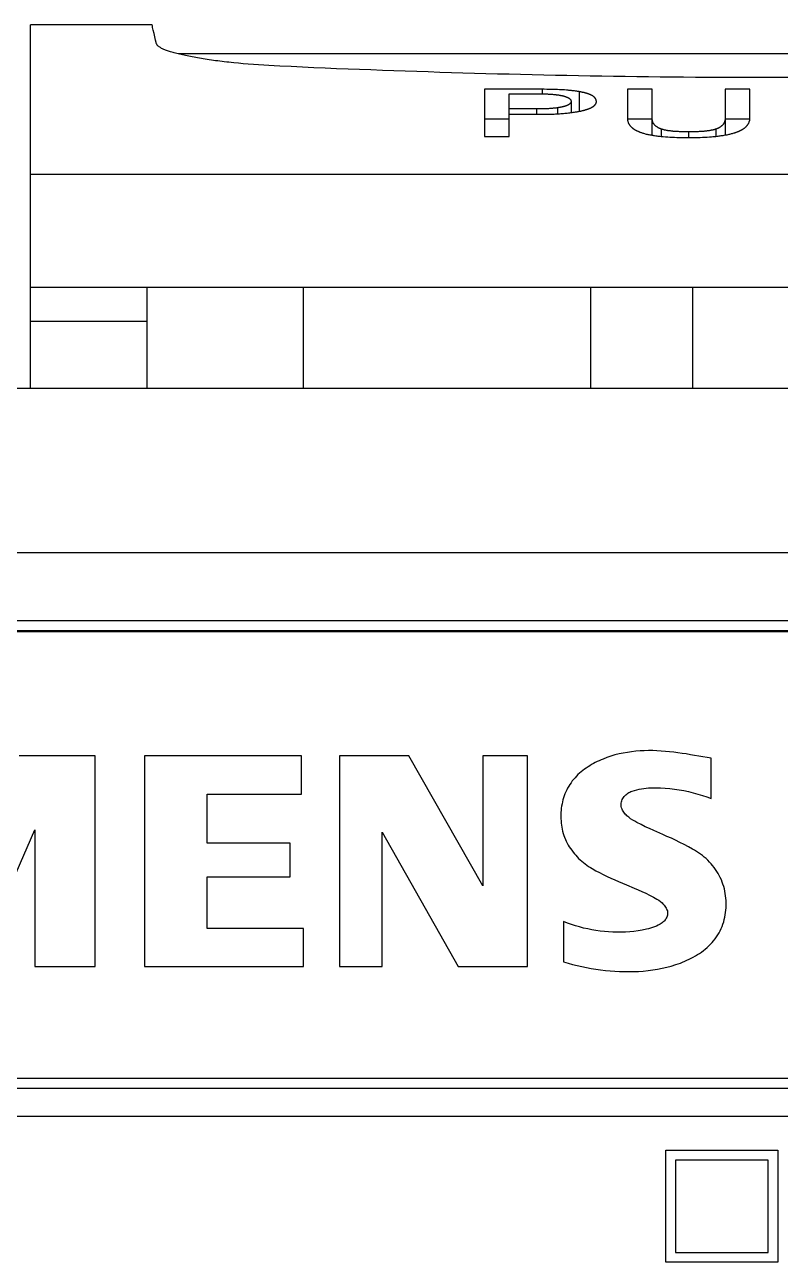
# Model space of a CAD drawing. Header units: millimetres. Extents: x 6750 to 121550, y -28210 to 66060.
# Drawn here: x 34026.5 to 34096.2, y 58075.8 to 58190 of the extents above; entities that cross this region are included whole.
import ezdxf

# ---------------------------------------------------------------- set-up
doc = ezdxf.new("R2010")
doc.units = ezdxf.units.MM
doc.layers.add('10000_FRONT', color=7, linetype='Continuous')
doc.layers.add('10500_FRONT_LABELING', color=7, linetype='Continuous')
doc.layers.add('DN.1. NET LIEN MANH', color=7, linetype='Continuous', lineweight=40)

# ---------------------------------------------------------------- blocks, each defined once
blk = doc.blocks.new('A$C0C6D7916')
at = {"layer": '10000_FRONT', "linetype": 'Continuous'}
for p, q in [((-32, 113.9), (-32, 117.637)), ((-30.751, 117.637), (-32, 117.637)), ((-30.748, 117.625), (-30.75, 117.633)), ((-30.745, 117.609), (-30.748, 117.625)), ((-30.738, 117.58), (-30.745, 117.609)), ((-30.731, 117.549), (-30.738, 117.58)), ((-30.722, 117.514), (-30.731, 117.549)), ((-30.714, 117.479), (-30.722, 117.514)), ((-30.704, 117.44), (-30.714, 117.479)), ((-18.52, 117.337), (-30.48, 117.337)), ((-17, 116.1), (-32, 116.1)), ((-17, 114.938), (-32, 114.938)), ((-30.8, 113.9), (-30.8, 114.938)), ((-29.2, 114.938), (-29.2, 113.9)), ((-26.25, 114.938), (-26.25, 113.9)), ((-25.2, 113.9), (-25.2, 114.938)), ((-32, 114.592), (-30.8, 114.592)), ((0, 113.9), (-42, 113.9)), ((-7, 112.214), (-42, 112.214)), ((-23.45, 111.514), (-40.95, 111.514)), ((-40.85, 111.414), (-23.55, 111.414)), ((-23.55, 111.4), (-40.85, 111.4)), ((-23.55, 106.814), (-40.85, 106.814)), ((-40.95, 106.714), (-23.45, 106.714)), ((-7, 106.423), (-42, 106.423)), ((-25.475, 104.925), (-25.475, 106.075)), ((-25.475, 106.075), (-24.325, 106.075)), ((-24.325, 106.075), (-24.325, 104.925)), ((-25.375, 105.975), (-25.375, 105.025)), ((-24.425, 105.975), (-25.375, 105.975)), ((-24.425, 105.025), (-24.425, 105.975)), ((-25.375, 105.025), (-24.425, 105.025)), ((-24.325, 104.925), (-25.475, 104.925))]:
    blk.add_line(p, q, dxfattribs=at)
for points in [[(-30.751, 117.636), (-30.751, 117.637), (-30.751, 117.637), (-30.751, 117.637), (-30.751, 117.637), (-30.751, 117.637)], [(-30.75, 117.633), (-30.751, 117.636), (-30.751, 117.636)], [(-29.44, 117.212), (-29.496, 117.214), (-29.551, 117.217), (-29.605, 117.221), (-29.659, 117.224), (-29.711, 117.228), (-29.763, 117.232), (-29.814, 117.237), (-29.864, 117.241), (-29.913, 117.246), (-29.938, 117.249), (-29.962, 117.252), (-29.985, 117.254), (-30.009, 117.257), (-30.032, 117.26), (-30.055, 117.263), (-30.077, 117.265), (-30.099, 117.268), (-30.121, 117.271), (-30.142, 117.274), (-30.164, 117.277), (-30.184, 117.28), (-30.205, 117.283), (-30.225, 117.287), (-30.245, 117.29), (-30.264, 117.293), (-30.283, 117.296), (-30.302, 117.3), (-30.32, 117.303), (-30.338, 117.306), (-30.356, 117.31), (-30.373, 117.313), (-30.39, 117.317), (-30.407, 117.32), (-30.423, 117.324), (-30.438, 117.327), (-30.453, 117.331), (-30.468, 117.334), (-30.482, 117.338), (-30.496, 117.341), (-30.51, 117.345), (-30.523, 117.348), (-30.536, 117.352), (-30.548, 117.355), (-30.56, 117.359), (-30.571, 117.363), (-30.582, 117.366), (-30.592, 117.37), (-30.602, 117.373), (-30.612, 117.377), (-30.621, 117.381), (-30.63, 117.384), (-30.638, 117.388), (-30.645, 117.391), (-30.653, 117.395), (-30.66, 117.399), (-30.666, 117.402), (-30.672, 117.406), (-30.677, 117.409), (-30.682, 117.413), (-30.687, 117.416), (-30.691, 117.42), (-30.694, 117.423), (-30.697, 117.427), (-30.7, 117.43), (-30.702, 117.433), (-30.703, 117.437), (-30.704, 117.44)], [(-24.208, 117.095), (-24.328, 117.095), (-24.449, 117.095), (-24.57, 117.095), (-24.691, 117.095), (-24.812, 117.095), (-24.932, 117.096), (-25.053, 117.096), (-25.173, 117.097), (-25.293, 117.098), (-25.414, 117.099), (-25.534, 117.1), (-25.654, 117.102), (-25.774, 117.103), (-25.894, 117.105), (-26.013, 117.106), (-26.133, 117.108), (-26.252, 117.11), (-26.372, 117.112), (-26.491, 117.115), (-26.61, 117.117), (-26.729, 117.119), (-26.848, 117.122), (-26.967, 117.125), (-27.086, 117.128), (-27.205, 117.131), (-27.323, 117.134), (-27.442, 117.137), (-27.56, 117.141), (-27.678, 117.144), (-27.797, 117.148), (-27.915, 117.152), (-28.033, 117.156), (-28.151, 117.16), (-28.268, 117.164), (-28.386, 117.168), (-28.504, 117.173), (-28.621, 117.177), (-28.738, 117.182), (-28.856, 117.186), (-28.973, 117.191), (-29.09, 117.196), (-29.207, 117.201), (-29.323, 117.207), (-29.44, 117.212)]]:
    blk.add_lwpolyline(points, dxfattribs=at)
at = {"layer": '10500_FRONT_LABELING', "linetype": 'Continuous'}
for p, q in [((-27.337, 116.974), (-27.337, 116.489)), ((-26.726, 116.974), (-27.337, 116.974)), ((-26.745, 116.974), (-26.745, 116.926)), ((-26.698, 116.973), (-26.726, 116.974)), ((-26.679, 116.973), (-26.698, 116.973)), ((-26.661, 116.973), (-26.679, 116.973)), ((-26.642, 116.972), (-26.661, 116.973)), ((-26.624, 116.972), (-26.642, 116.972)), ((-26.605, 116.971), (-26.624, 116.972)), ((-26.587, 116.971), (-26.605, 116.971)), ((-26.568, 116.97), (-26.587, 116.971)), ((-26.55, 116.969), (-26.568, 116.97)), ((-26.532, 116.968), (-26.55, 116.969)), ((-26.515, 116.967), (-26.532, 116.968)), ((-26.497, 116.965), (-26.515, 116.967)), ((-25.871, 116.974), (-25.871, 116.681)), ((-25.616, 116.974), (-25.871, 116.974)), ((-25.616, 116.503), (-25.616, 116.974)), ((-24.867, 116.974), (-24.867, 116.504)), ((-24.612, 116.974), (-24.867, 116.974)), ((-24.612, 116.681), (-24.612, 116.974)), ((-27.083, 116.489), (-27.083, 116.926)), ((-26.449, 116.851), (-26.449, 116.735)), ((-26.367, 116.95), (-26.367, 116.748)), ((-26.803, 116.772), (-27.083, 116.772)), ((-27.083, 116.718), (-26.748, 116.718)), ((-26.803, 116.772), (-26.803, 116.718)), ((-26.786, 116.772), (-26.803, 116.772)), ((-26.77, 116.772), (-26.786, 116.772)), ((-26.753, 116.772), (-26.77, 116.772)), ((-26.737, 116.773), (-26.753, 116.772)), ((-26.748, 116.718), (-26.72, 116.718)), ((-26.72, 116.773), (-26.737, 116.773)), ((-26.587, 116.784), (-26.587, 116.722)), ((-27.083, 116.667), (-27.337, 116.667)), ((-25.616, 116.667), (-25.871, 116.667)), ((-24.612, 116.667), (-24.867, 116.667)), ((-27.337, 116.489), (-27.083, 116.489)), ((-25.523, 116.566), (-25.523, 116.49)), ((-25.335, 116.538), (-25.347, 116.539)), ((-25.323, 116.538), (-25.335, 116.538)), ((-25.31, 116.537), (-25.323, 116.538)), ((-25.298, 116.537), (-25.31, 116.537)), ((-25.286, 116.537), (-25.298, 116.537)), ((-25.274, 116.537), (-25.286, 116.537)), ((-25.261, 116.536), (-25.274, 116.537)), ((-25.249, 116.536), (-25.261, 116.536)), ((-25.231, 116.536), (-25.249, 116.536)), ((-25.243, 116.536), (-25.243, 116.478)), ((-25.218, 116.536), (-25.231, 116.536)), ((-25.206, 116.537), (-25.218, 116.536)), ((-25.194, 116.537), (-25.206, 116.537)), ((-25.182, 116.537), (-25.194, 116.537)), ((-25.17, 116.537), (-25.182, 116.537)), ((-25.157, 116.538), (-25.17, 116.537)), ((-25.145, 116.538), (-25.157, 116.538)), ((-25.133, 116.539), (-25.145, 116.538)), ((-25.121, 116.54), (-25.133, 116.539)), ((-25.109, 116.54), (-25.121, 116.54)), ((-24.961, 116.565), (-24.961, 116.491)), ((-31.334, 110.126), (-32.116, 110.126)), ((-31.334, 107.964), (-31.334, 110.126)), ((-30.828, 110.126), (-30.828, 107.964)), ((-29.218, 110.126), (-30.828, 110.126)), ((-29.218, 109.735), (-29.218, 110.126)), ((-28.827, 110.126), (-28.827, 107.964)), ((-28.114, 110.126), (-28.827, 110.126)), ((-27.355, 108.792), (-28.114, 110.126)), ((-27.355, 110.126), (-27.355, 108.792)), ((-26.895, 110.126), (-27.355, 110.126)), ((-26.895, 107.964), (-26.895, 110.126)), ((-25.009, 110.103), (-25.137, 110.125)), ((-25.009, 109.689), (-25.009, 110.103)), ((-30.184, 109.229), (-30.184, 109.735)), ((-30.184, 109.735), (-29.218, 109.735)), ((-32.576, 107.941), (-31.955, 109.367)), ((-31.955, 109.367), (-31.955, 107.964)), ((-28.39, 107.964), (-28.39, 109.344)), ((-28.39, 109.344), (-27.608, 107.964)), ((-29.333, 109.229), (-30.184, 109.229)), ((-29.333, 108.884), (-29.333, 109.229)), ((-30.184, 108.355), (-30.184, 108.884)), ((-30.184, 108.884), (-29.333, 108.884)), ((-29.195, 108.355), (-30.184, 108.355)), ((-29.195, 107.964), (-29.195, 108.355)), ((-26.527, 108.424), (-26.527, 108.01)), ((-31.955, 107.964), (-31.334, 107.964)), ((-30.828, 107.964), (-29.195, 107.964)), ((-28.827, 107.964), (-28.39, 107.964)), ((-27.608, 107.964), (-26.895, 107.964))]:
    blk.add_line(p, q, dxfattribs=at)
for points in [[(-26.367, 116.95), (-26.374, 116.951), (-26.382, 116.953), (-26.389, 116.954), (-26.397, 116.955), (-26.405, 116.956), (-26.413, 116.957), (-26.421, 116.958), (-26.429, 116.959), (-26.437, 116.96), (-26.445, 116.961), (-26.454, 116.962), (-26.462, 116.962), (-26.471, 116.963), (-26.48, 116.964), (-26.497, 116.965)], [(-27.083, 116.926), (-26.724, 116.926), (-26.718, 116.926), (-26.711, 116.926), (-26.704, 116.926), (-26.697, 116.926), (-26.69, 116.926), (-26.684, 116.925), (-26.677, 116.925), (-26.67, 116.925), (-26.664, 116.925), (-26.657, 116.924), (-26.65, 116.924), (-26.644, 116.923), (-26.638, 116.923), (-26.631, 116.922), (-26.625, 116.922), (-26.619, 116.921), (-26.613, 116.92), (-26.607, 116.92), (-26.601, 116.919), (-26.595, 116.918), (-26.589, 116.918), (-26.583, 116.917), (-26.578, 116.916), (-26.572, 116.915), (-26.567, 116.914), (-26.562, 116.913), (-26.557, 116.912), (-26.552, 116.911), (-26.547, 116.91), (-26.542, 116.909), (-26.537, 116.908), (-26.532, 116.907), (-26.528, 116.906), (-26.523, 116.905)], [(-26.449, 116.851), (-26.449, 116.849), (-26.449, 116.848), (-26.449, 116.846), (-26.45, 116.844), (-26.45, 116.842), (-26.451, 116.841), (-26.452, 116.839), (-26.452, 116.838), (-26.452, 116.837), (-26.453, 116.836), (-26.453, 116.835), (-26.454, 116.835), (-26.454, 116.834), (-26.455, 116.833), (-26.456, 116.832), (-26.456, 116.831), (-26.457, 116.83), (-26.458, 116.829), (-26.458, 116.829), (-26.459, 116.828), (-26.46, 116.827), (-26.461, 116.826), (-26.462, 116.825), (-26.463, 116.824), (-26.464, 116.823), (-26.465, 116.823), (-26.466, 116.822), (-26.467, 116.821), (-26.468, 116.82), (-26.469, 116.819), (-26.47, 116.818), (-26.472, 116.818), (-26.473, 116.817), (-26.474, 116.816), (-26.476, 116.815), (-26.477, 116.814), (-26.479, 116.813), (-26.48, 116.813), (-26.482, 116.812), (-26.483, 116.811), (-26.485, 116.81), (-26.487, 116.809), (-26.489, 116.809), (-26.49, 116.808), (-26.492, 116.807), (-26.494, 116.806), (-26.496, 116.806), (-26.498, 116.805), (-26.5, 116.804), (-26.502, 116.803), (-26.504, 116.803), (-26.507, 116.802), (-26.509, 116.801), (-26.511, 116.8), (-26.513, 116.8), (-26.516, 116.799), (-26.518, 116.798), (-26.521, 116.798), (-26.523, 116.797), (-26.526, 116.796), (-26.528, 116.796), (-26.531, 116.795), (-26.533, 116.794), (-26.536, 116.794), (-26.539, 116.793), (-26.542, 116.792), (-26.544, 116.792), (-26.547, 116.791), (-26.55, 116.791), (-26.553, 116.79), (-26.556, 116.789), (-26.559, 116.789), (-26.562, 116.788), (-26.565, 116.788), (-26.568, 116.787), (-26.571, 116.787), (-26.574, 116.786), (-26.577, 116.786), (-26.581, 116.785), (-26.584, 116.785), (-26.587, 116.784)], [(-26.523, 116.905), (-26.522, 116.904), (-26.52, 116.904), (-26.518, 116.903), (-26.517, 116.903), (-26.515, 116.902), (-26.513, 116.902), (-26.512, 116.901), (-26.51, 116.901), (-26.509, 116.9), (-26.507, 116.9), (-26.506, 116.899), (-26.504, 116.899), (-26.503, 116.898), (-26.501, 116.898), (-26.5, 116.898), (-26.499, 116.897), (-26.497, 116.897), (-26.496, 116.896), (-26.495, 116.895), (-26.493, 116.895), (-26.492, 116.894), (-26.491, 116.894), (-26.49, 116.893), (-26.488, 116.893), (-26.487, 116.892), (-26.486, 116.892), (-26.485, 116.891), (-26.484, 116.891), (-26.483, 116.89), (-26.482, 116.89), (-26.481, 116.889), (-26.479, 116.889), (-26.478, 116.888), (-26.477, 116.888), (-26.476, 116.887), (-26.476, 116.886), (-26.475, 116.886), (-26.474, 116.885), (-26.473, 116.885), (-26.472, 116.884), (-26.471, 116.884), (-26.47, 116.883), (-26.469, 116.883), (-26.468, 116.882), (-26.468, 116.881), (-26.467, 116.881), (-26.465, 116.88), (-26.464, 116.879), (-26.463, 116.877), (-26.461, 116.876), (-26.46, 116.875), (-26.459, 116.874), (-26.458, 116.873), (-26.457, 116.872), (-26.456, 116.87), (-26.455, 116.869), (-26.454, 116.868), (-26.454, 116.867), (-26.453, 116.866), (-26.452, 116.864), (-26.452, 116.863), (-26.451, 116.862), (-26.451, 116.861), (-26.45, 116.86), (-26.45, 116.858), (-26.45, 116.857), (-26.449, 116.856), (-26.449, 116.855), (-26.449, 116.854), (-26.449, 116.852), (-26.449, 116.851)], [(-26.391, 116.744), (-26.386, 116.744), (-26.381, 116.745), (-26.377, 116.746), (-26.372, 116.747), (-26.367, 116.748), (-26.363, 116.749), (-26.359, 116.75), (-26.354, 116.751), (-26.35, 116.751), (-26.346, 116.752), (-26.341, 116.753), (-26.337, 116.754), (-26.333, 116.755), (-26.329, 116.756), (-26.325, 116.757), (-26.321, 116.758), (-26.317, 116.759), (-26.313, 116.76), (-26.309, 116.761), (-26.306, 116.762), (-26.302, 116.764), (-26.298, 116.765), (-26.295, 116.766), (-26.291, 116.767), (-26.288, 116.768), (-26.284, 116.769), (-26.281, 116.77), (-26.278, 116.771), (-26.275, 116.772), (-26.271, 116.774), (-26.268, 116.775), (-26.265, 116.776), (-26.262, 116.777), (-26.259, 116.778), (-26.257, 116.779), (-26.254, 116.781), (-26.251, 116.782), (-26.248, 116.783), (-26.246, 116.784), (-26.243, 116.785), (-26.241, 116.787), (-26.238, 116.788), (-26.236, 116.789), (-26.234, 116.79), (-26.232, 116.792), (-26.23, 116.793), (-26.227, 116.794), (-26.225, 116.795), (-26.224, 116.797), (-26.222, 116.798), (-26.22, 116.799), (-26.218, 116.801), (-26.216, 116.802), (-26.215, 116.803), (-26.213, 116.804), (-26.212, 116.806), (-26.21, 116.807), (-26.209, 116.808), (-26.207, 116.81), (-26.206, 116.811), (-26.205, 116.812), (-26.204, 116.814), (-26.202, 116.815), (-26.201, 116.816), (-26.2, 116.817), (-26.199, 116.819), (-26.198, 116.82), (-26.197, 116.821), (-26.197, 116.823), (-26.196, 116.824), (-26.195, 116.825), (-26.194, 116.827), (-26.194, 116.828), (-26.193, 116.829), (-26.192, 116.831), (-26.192, 116.832), (-26.191, 116.835), (-26.19, 116.837), (-26.19, 116.84), (-26.189, 116.843), (-26.189, 116.845), (-26.189, 116.848)], [(-26.189, 116.848), (-26.189, 116.851), (-26.189, 116.853), (-26.19, 116.856), (-26.19, 116.859), (-26.191, 116.861), (-26.191, 116.864), (-26.192, 116.867), (-26.193, 116.869), (-26.194, 116.872), (-26.196, 116.874), (-26.196, 116.876), (-26.197, 116.877), (-26.198, 116.878), (-26.199, 116.88), (-26.2, 116.881), (-26.2, 116.882), (-26.201, 116.883), (-26.202, 116.885), (-26.204, 116.886), (-26.205, 116.887), (-26.206, 116.889), (-26.207, 116.89), (-26.208, 116.891), (-26.21, 116.892), (-26.211, 116.894), (-26.212, 116.895), (-26.214, 116.896), (-26.215, 116.897), (-26.217, 116.899), (-26.218, 116.9), (-26.22, 116.901), (-26.222, 116.902), (-26.223, 116.903), (-26.225, 116.905), (-26.227, 116.906), (-26.229, 116.907), (-26.231, 116.908), (-26.233, 116.909), (-26.235, 116.911), (-26.237, 116.912), (-26.24, 116.913), (-26.242, 116.914), (-26.244, 116.915), (-26.247, 116.916), (-26.249, 116.918), (-26.252, 116.919), (-26.254, 116.92), (-26.257, 116.921), (-26.26, 116.922), (-26.262, 116.923), (-26.265, 116.924), (-26.268, 116.925), (-26.271, 116.926), (-26.274, 116.928), (-26.277, 116.929), (-26.281, 116.93), (-26.284, 116.931), (-26.287, 116.932), (-26.29, 116.933), (-26.294, 116.934), (-26.297, 116.935), (-26.301, 116.936), (-26.305, 116.937), (-26.308, 116.938), (-26.312, 116.939), (-26.316, 116.94), (-26.32, 116.941), (-26.324, 116.942), (-26.328, 116.942), (-26.332, 116.943), (-26.336, 116.944), (-26.34, 116.945), (-26.344, 116.946), (-26.349, 116.947), (-26.353, 116.948), (-26.357, 116.948), (-26.362, 116.949), (-26.367, 116.95)], [(-26.587, 116.784), (-26.594, 116.783), (-26.602, 116.782), (-26.609, 116.781), (-26.616, 116.78), (-26.624, 116.78), (-26.632, 116.779), (-26.64, 116.778), (-26.647, 116.777), (-26.655, 116.777), (-26.663, 116.776), (-26.671, 116.776), (-26.679, 116.775), (-26.687, 116.775), (-26.696, 116.774), (-26.704, 116.774), (-26.712, 116.773), (-26.72, 116.773)], [(-26.72, 116.718), (-26.706, 116.718), (-26.692, 116.718), (-26.678, 116.719), (-26.664, 116.719), (-26.65, 116.719), (-26.636, 116.72), (-26.622, 116.72), (-26.608, 116.721), (-26.594, 116.722), (-26.58, 116.723), (-26.567, 116.723), (-26.553, 116.724), (-26.54, 116.725), (-26.526, 116.726), (-26.513, 116.728), (-26.5, 116.729), (-26.488, 116.73), (-26.475, 116.732), (-26.462, 116.733), (-26.45, 116.735), (-26.438, 116.736), (-26.426, 116.738), (-26.414, 116.74), (-26.402, 116.742), (-26.391, 116.744)], [(-25.871, 116.681), (-25.871, 116.678), (-25.871, 116.674), (-25.871, 116.671), (-25.87, 116.667), (-25.87, 116.664), (-25.869, 116.66), (-25.869, 116.656), (-25.868, 116.653), (-25.867, 116.649), (-25.866, 116.646), (-25.865, 116.642), (-25.864, 116.638), (-25.862, 116.635), (-25.861, 116.631), (-25.859, 116.627), (-25.858, 116.624), (-25.856, 116.62), (-25.854, 116.617), (-25.851, 116.613), (-25.849, 116.609), (-25.846, 116.606), (-25.845, 116.604), (-25.844, 116.602), (-25.842, 116.6), (-25.841, 116.599), (-25.839, 116.597), (-25.838, 116.595), (-25.836, 116.593), (-25.834, 116.591), (-25.833, 116.59), (-25.831, 116.588), (-25.829, 116.586), (-25.827, 116.584), (-25.825, 116.582), (-25.823, 116.581), (-25.821, 116.579), (-25.819, 116.577), (-25.817, 116.575), (-25.814, 116.573), (-25.812, 116.572), (-25.81, 116.57), (-25.807, 116.568), (-25.805, 116.566), (-25.802, 116.565), (-25.8, 116.563), (-25.797, 116.561), (-25.794, 116.559), (-25.791, 116.558), (-25.788, 116.556), (-25.785, 116.554), (-25.782, 116.553), (-25.779, 116.551), (-25.775, 116.549), (-25.772, 116.548), (-25.769, 116.546), (-25.765, 116.544), (-25.761, 116.543), (-25.758, 116.541), (-25.754, 116.539), (-25.75, 116.538), (-25.746, 116.536), (-25.742, 116.535), (-25.738, 116.533), (-25.734, 116.532), (-25.729, 116.53), (-25.725, 116.529), (-25.72, 116.527)], [(-25.523, 116.566), (-25.525, 116.566), (-25.527, 116.567), (-25.529, 116.568), (-25.531, 116.569), (-25.532, 116.569), (-25.534, 116.57), (-25.536, 116.571), (-25.538, 116.571), (-25.539, 116.572), (-25.541, 116.573), (-25.543, 116.574), (-25.544, 116.574), (-25.546, 116.575), (-25.547, 116.576), (-25.55, 116.577), (-25.553, 116.579), (-25.556, 116.58), (-25.559, 116.582), (-25.561, 116.584), (-25.564, 116.585), (-25.566, 116.587), (-25.569, 116.588), (-25.571, 116.59), (-25.573, 116.591), (-25.575, 116.593), (-25.577, 116.595), (-25.579, 116.596), (-25.581, 116.598), (-25.583, 116.6), (-25.585, 116.601), (-25.586, 116.603), (-25.588, 116.604), (-25.589, 116.606), (-25.591, 116.608), (-25.592, 116.609), (-25.594, 116.611), (-25.595, 116.613), (-25.596, 116.614), (-25.597, 116.616), (-25.599, 116.618), (-25.6, 116.619), (-25.601, 116.621), (-25.602, 116.623), (-25.603, 116.624), (-25.604, 116.626), (-25.605, 116.628), (-25.605, 116.629), (-25.606, 116.631), (-25.607, 116.633), (-25.608, 116.634), (-25.608, 116.636), (-25.609, 116.638), (-25.61, 116.639), (-25.61, 116.641), (-25.611, 116.643), (-25.612, 116.644), (-25.612, 116.646), (-25.612, 116.647), (-25.613, 116.649), (-25.613, 116.651), (-25.614, 116.652), (-25.614, 116.656), (-25.615, 116.659), (-25.615, 116.662), (-25.616, 116.666), (-25.616, 116.669), (-25.616, 116.672), (-25.616, 116.675), (-25.616, 116.679)], [(-24.867, 116.679), (-24.867, 116.675), (-24.867, 116.672), (-24.867, 116.669), (-24.867, 116.666), (-24.868, 116.662), (-24.868, 116.659), (-24.869, 116.656), (-24.87, 116.652), (-24.87, 116.651), (-24.87, 116.649), (-24.871, 116.647), (-24.871, 116.646), (-24.872, 116.644), (-24.872, 116.642), (-24.873, 116.641), (-24.874, 116.639), (-24.874, 116.637), (-24.875, 116.636), (-24.876, 116.634), (-24.876, 116.632), (-24.877, 116.631), (-24.878, 116.629), (-24.879, 116.627), (-24.88, 116.626), (-24.881, 116.624), (-24.882, 116.622), (-24.883, 116.621), (-24.884, 116.619), (-24.885, 116.617), (-24.886, 116.616), (-24.888, 116.614), (-24.889, 116.612), (-24.89, 116.611), (-24.892, 116.609), (-24.893, 116.607), (-24.894, 116.606), (-24.896, 116.604), (-24.898, 116.603), (-24.899, 116.601), (-24.901, 116.599), (-24.903, 116.598), (-24.905, 116.596), (-24.907, 116.594), (-24.909, 116.593), (-24.911, 116.591), (-24.913, 116.589), (-24.915, 116.588), (-24.918, 116.586), (-24.92, 116.585), (-24.922, 116.583), (-24.925, 116.582), (-24.928, 116.58), (-24.931, 116.578), (-24.933, 116.577), (-24.936, 116.575), (-24.938, 116.575), (-24.94, 116.574), (-24.941, 116.573), (-24.943, 116.572), (-24.944, 116.572), (-24.946, 116.571), (-24.948, 116.57), (-24.95, 116.569), (-24.951, 116.569), (-24.953, 116.568), (-24.955, 116.567), (-24.957, 116.567), (-24.959, 116.566), (-24.961, 116.565)], [(-24.767, 116.528), (-24.763, 116.53), (-24.758, 116.531), (-24.754, 116.533), (-24.75, 116.534), (-24.745, 116.536), (-24.741, 116.537), (-24.737, 116.539), (-24.733, 116.54), (-24.73, 116.542), (-24.726, 116.544), (-24.722, 116.545), (-24.719, 116.547), (-24.715, 116.548), (-24.712, 116.55), (-24.708, 116.552), (-24.705, 116.553), (-24.702, 116.555), (-24.699, 116.557), (-24.696, 116.558), (-24.693, 116.56), (-24.69, 116.562), (-24.687, 116.564), (-24.684, 116.565), (-24.682, 116.567), (-24.679, 116.569), (-24.677, 116.57), (-24.674, 116.572), (-24.672, 116.574), (-24.669, 116.576), (-24.667, 116.577), (-24.665, 116.579), (-24.663, 116.581), (-24.661, 116.583), (-24.659, 116.585), (-24.657, 116.586), (-24.655, 116.588), (-24.653, 116.59), (-24.651, 116.592), (-24.649, 116.593), (-24.648, 116.595), (-24.646, 116.597), (-24.644, 116.599), (-24.643, 116.601), (-24.641, 116.602), (-24.64, 116.604), (-24.638, 116.606), (-24.637, 116.608), (-24.636, 116.61), (-24.633, 116.613), (-24.631, 116.617), (-24.629, 116.621), (-24.626, 116.624), (-24.625, 116.628), (-24.623, 116.631), (-24.621, 116.635), (-24.62, 116.639), (-24.619, 116.642), (-24.617, 116.646), (-24.616, 116.649), (-24.615, 116.653), (-24.615, 116.657), (-24.614, 116.66), (-24.613, 116.664), (-24.613, 116.667), (-24.613, 116.671), (-24.612, 116.674), (-24.612, 116.678), (-24.612, 116.681)], [(-25.72, 116.527), (-25.712, 116.525), (-25.704, 116.522), (-25.696, 116.52), (-25.687, 116.518), (-25.678, 116.515), (-25.669, 116.513), (-25.66, 116.511), (-25.651, 116.509), (-25.641, 116.507), (-25.631, 116.505), (-25.621, 116.504), (-25.611, 116.502), (-25.601, 116.5), (-25.591, 116.499), (-25.58, 116.497), (-25.569, 116.496), (-25.558, 116.494), (-25.548, 116.493), (-25.537, 116.492), (-25.525, 116.491), (-25.514, 116.489), (-25.503, 116.488), (-25.48, 116.487), (-25.457, 116.485), (-25.434, 116.483), (-25.41, 116.482), (-25.387, 116.481), (-25.363, 116.48), (-25.339, 116.48), (-25.315, 116.479), (-25.291, 116.479), (-25.267, 116.478), (-25.243, 116.478)], [(-25.347, 116.539), (-25.359, 116.539), (-25.365, 116.54), (-25.371, 116.54), (-25.376, 116.541), (-25.382, 116.541), (-25.388, 116.541), (-25.394, 116.542), (-25.4, 116.542), (-25.405, 116.543), (-25.411, 116.544), (-25.417, 116.544), (-25.422, 116.545), (-25.428, 116.546), (-25.433, 116.546), (-25.439, 116.547), (-25.444, 116.548), (-25.449, 116.549), (-25.455, 116.549), (-25.46, 116.55), (-25.465, 116.551), (-25.47, 116.552), (-25.475, 116.553), (-25.48, 116.554), (-25.485, 116.555), (-25.489, 116.556), (-25.494, 116.557), (-25.498, 116.558), (-25.503, 116.56), (-25.507, 116.561), (-25.511, 116.562), (-25.515, 116.563), (-25.519, 116.564), (-25.523, 116.566)], [(-25.243, 116.478), (-25.219, 116.478), (-25.195, 116.479), (-25.171, 116.479), (-25.147, 116.48), (-25.123, 116.48), (-25.099, 116.481), (-25.076, 116.482), (-25.052, 116.484), (-25.029, 116.485), (-25.006, 116.487), (-24.995, 116.488), (-24.983, 116.489), (-24.972, 116.49), (-24.961, 116.491), (-24.95, 116.492), (-24.939, 116.494), (-24.928, 116.495), (-24.918, 116.496), (-24.907, 116.498), (-24.896, 116.499), (-24.886, 116.501), (-24.876, 116.503), (-24.866, 116.505), (-24.856, 116.506), (-24.846, 116.508), (-24.837, 116.51), (-24.827, 116.512), (-24.818, 116.514), (-24.809, 116.516), (-24.8, 116.519), (-24.792, 116.521), (-24.783, 116.523), (-24.775, 116.526), (-24.767, 116.528)], [(-24.961, 116.565), (-24.965, 116.564), (-24.969, 116.563), (-24.973, 116.561), (-24.977, 116.56), (-24.981, 116.559), (-24.986, 116.558), (-24.99, 116.557), (-24.995, 116.556), (-25, 116.555), (-25.004, 116.554), (-25.009, 116.553), (-25.014, 116.552), (-25.019, 116.551), (-25.025, 116.55), (-25.03, 116.549), (-25.035, 116.548), (-25.041, 116.548), (-25.046, 116.547), (-25.052, 116.546), (-25.057, 116.545), (-25.063, 116.545), (-25.068, 116.544), (-25.074, 116.543), (-25.08, 116.543), (-25.086, 116.542), (-25.092, 116.542), (-25.097, 116.541), (-25.103, 116.541), (-25.109, 116.54)], [(-25.137, 110.125), (-25.18, 110.132), (-25.223, 110.139), (-25.266, 110.146), (-25.309, 110.152), (-25.352, 110.158), (-25.395, 110.164), (-25.438, 110.169), (-25.481, 110.173), (-25.524, 110.176), (-25.567, 110.179), (-25.611, 110.181), (-25.654, 110.181), (-25.697, 110.18), (-25.741, 110.178), (-25.784, 110.174), (-25.827, 110.169), (-25.87, 110.163), (-25.913, 110.155), (-25.955, 110.146), (-25.998, 110.136), (-26.039, 110.124), (-26.08, 110.11), (-26.121, 110.094), (-26.141, 110.086), (-26.161, 110.077), (-26.18, 110.068), (-26.2, 110.058), (-26.219, 110.048), (-26.238, 110.037), (-26.257, 110.026), (-26.275, 110.014), (-26.293, 110.002), (-26.311, 109.989), (-26.328, 109.976), (-26.345, 109.963), (-26.362, 109.948), (-26.378, 109.934), (-26.393, 109.918), (-26.408, 109.902), (-26.422, 109.886), (-26.436, 109.869), (-26.449, 109.851), (-26.461, 109.833), (-26.473, 109.815), (-26.484, 109.796), (-26.494, 109.777), (-26.503, 109.757), (-26.512, 109.737), (-26.519, 109.717), (-26.526, 109.696), (-26.532, 109.675), (-26.538, 109.654), (-26.542, 109.633), (-26.546, 109.611), (-26.549, 109.59), (-26.551, 109.568), (-26.553, 109.546), (-26.554, 109.524), (-26.554, 109.503), (-26.554, 109.481), (-26.552, 109.459), (-26.551, 109.437), (-26.548, 109.416), (-26.545, 109.394), (-26.54, 109.373), (-26.536, 109.352), (-26.53, 109.331), (-26.523, 109.31), (-26.516, 109.29), (-26.507, 109.269), (-26.498, 109.25), (-26.488, 109.23), (-26.478, 109.211), (-26.467, 109.193), (-26.455, 109.174), (-26.442, 109.157), (-26.429, 109.139), (-26.415, 109.122), (-26.401, 109.106), (-26.386, 109.09), (-26.371, 109.074), (-26.355, 109.059), (-26.339, 109.045), (-26.322, 109.031), (-26.305, 109.017), (-26.287, 109.005), (-26.27, 108.992), (-26.251, 108.98), (-26.233, 108.969), (-26.195, 108.947), (-26.157, 108.927), (-26.118, 108.907), (-26.079, 108.888), (-26.04, 108.87), (-26, 108.852), (-25.961, 108.835), (-25.921, 108.818), (-25.881, 108.801)], [(-25.508, 109.32), (-25.598, 109.359), (-25.642, 109.379), (-25.687, 109.399), (-25.73, 109.421), (-25.774, 109.443), (-25.795, 109.455), (-25.816, 109.468), (-25.837, 109.481), (-25.856, 109.496), (-25.875, 109.511), (-25.884, 109.52), (-25.892, 109.529), (-25.9, 109.538), (-25.907, 109.548), (-25.914, 109.559), (-25.92, 109.57), (-25.925, 109.581), (-25.93, 109.593), (-25.933, 109.605), (-25.934, 109.617), (-25.935, 109.629), (-25.934, 109.641), (-25.931, 109.653), (-25.928, 109.666), (-25.923, 109.677), (-25.917, 109.689), (-25.911, 109.699), (-25.903, 109.71), (-25.895, 109.719), (-25.886, 109.728), (-25.877, 109.735), (-25.867, 109.743), (-25.857, 109.749), (-25.846, 109.755), (-25.835, 109.76), (-25.823, 109.764), (-25.799, 109.772), (-25.775, 109.779), (-25.751, 109.784), (-25.727, 109.789), (-25.703, 109.792), (-25.678, 109.795), (-25.654, 109.797), (-25.63, 109.798), (-25.581, 109.799), (-25.532, 109.798), (-25.484, 109.796), (-25.435, 109.792), (-25.386, 109.786), (-25.338, 109.779), (-25.29, 109.77), (-25.242, 109.76), (-25.195, 109.748), (-25.148, 109.735), (-25.101, 109.721), (-25.055, 109.706), (-25.009, 109.689)], [(-26.527, 108.01), (-26.48, 107.997), (-26.433, 107.985), (-26.385, 107.973), (-26.338, 107.963), (-26.29, 107.953), (-26.242, 107.944), (-26.194, 107.935), (-26.146, 107.928), (-26.097, 107.922), (-26.049, 107.917), (-26, 107.914), (-25.951, 107.911), (-25.903, 107.91), (-25.854, 107.91), (-25.805, 107.911), (-25.756, 107.913), (-25.707, 107.916), (-25.659, 107.921), (-25.61, 107.928), (-25.562, 107.936), (-25.514, 107.945), (-25.467, 107.956), (-25.42, 107.968), (-25.373, 107.983), (-25.35, 107.991), (-25.327, 107.999), (-25.304, 108.008), (-25.282, 108.017), (-25.259, 108.027), (-25.237, 108.037), (-25.215, 108.048), (-25.194, 108.06), (-25.172, 108.072), (-25.151, 108.085), (-25.131, 108.098), (-25.11, 108.112), (-25.09, 108.126), (-25.071, 108.141), (-25.053, 108.157), (-25.035, 108.174), (-25.017, 108.191), (-25, 108.209), (-24.985, 108.227), (-24.969, 108.247), (-24.955, 108.267), (-24.942, 108.287), (-24.929, 108.309), (-24.918, 108.33), (-24.907, 108.352), (-24.898, 108.375), (-24.889, 108.398), (-24.882, 108.421), (-24.876, 108.445), (-24.87, 108.469), (-24.866, 108.493), (-24.862, 108.517), (-24.86, 108.542), (-24.858, 108.566), (-24.857, 108.591), (-24.857, 108.615), (-24.858, 108.64), (-24.86, 108.664), (-24.862, 108.689), (-24.866, 108.713), (-24.87, 108.737), (-24.875, 108.761), (-24.882, 108.785), (-24.889, 108.808), (-24.897, 108.831), (-24.906, 108.853), (-24.917, 108.876), (-24.928, 108.897), (-24.94, 108.919), (-24.953, 108.94), (-24.966, 108.96), (-24.981, 108.98), (-24.996, 108.999), (-25.012, 109.018), (-25.028, 109.036), (-25.045, 109.054), (-25.063, 109.071), (-25.081, 109.087), (-25.1, 109.102), (-25.12, 109.117), (-25.14, 109.131), (-25.16, 109.145), (-25.181, 109.158), (-25.202, 109.17), (-25.244, 109.194), (-25.287, 109.217), (-25.331, 109.238), (-25.375, 109.26), (-25.419, 109.28), (-25.464, 109.3), (-25.508, 109.32)], [(-25.881, 108.801), (-25.801, 108.767), (-25.761, 108.75), (-25.721, 108.733), (-25.682, 108.715), (-25.643, 108.697), (-25.604, 108.676), (-25.585, 108.666), (-25.567, 108.655), (-25.548, 108.643), (-25.531, 108.63), (-25.514, 108.616), (-25.506, 108.608), (-25.499, 108.6), (-25.492, 108.592), (-25.485, 108.583), (-25.478, 108.574), (-25.473, 108.564), (-25.468, 108.554), (-25.464, 108.544), (-25.46, 108.534), (-25.458, 108.523), (-25.458, 108.512), (-25.458, 108.501), (-25.46, 108.491), (-25.463, 108.48), (-25.467, 108.47), (-25.472, 108.46), (-25.477, 108.45), (-25.484, 108.441), (-25.491, 108.433), (-25.498, 108.425), (-25.507, 108.418), (-25.515, 108.411), (-25.524, 108.405), (-25.534, 108.399), (-25.553, 108.388), (-25.572, 108.379), (-25.592, 108.371), (-25.613, 108.364), (-25.634, 108.357), (-25.655, 108.351), (-25.676, 108.346), (-25.718, 108.337), (-25.761, 108.329), (-25.804, 108.324), (-25.847, 108.32), (-25.89, 108.317), (-25.933, 108.315), (-25.977, 108.315), (-26.02, 108.316), (-26.064, 108.318), (-26.107, 108.322), (-26.15, 108.327), (-26.193, 108.333), (-26.236, 108.34), (-26.278, 108.349), (-26.32, 108.358), (-26.362, 108.369), (-26.404, 108.381), (-26.445, 108.395), (-26.486, 108.409), (-26.527, 108.424)]]:
    blk.add_lwpolyline(points, dxfattribs=at)

msp = doc.modelspace()

# ---------------------------------------------------------------- block references
at = {"layer": 'DN.1. NET LIEN MANH', "xscale": 8.981300112304329, "yscale": 8.981300112304329, "zscale": 8.981300112304329}
msp.add_blockref('A$C0C6D7916', (34314.458, 57133.431), dxfattribs=at)

doc.saveas('drawing.dxf')
